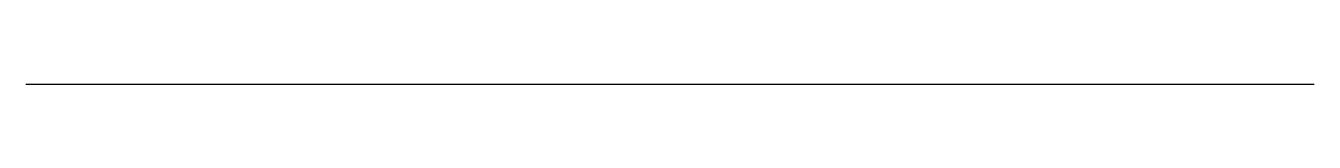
# Model space of a CAD drawing. Extents: x 0 to 10, y 0 to 0.
import ezdxf

# ---------------------------------------------------------------- set-up
doc = ezdxf.new("R2010")
doc.units = 0

msp = doc.modelspace()

# ---------------------------------------------------------------- linework, layer by layer
at = {"layer": 'NonEsiste'}
msp.add_line((0, 0), (10, 0), dxfattribs=at)

doc.saveas('drawing.dxf')
